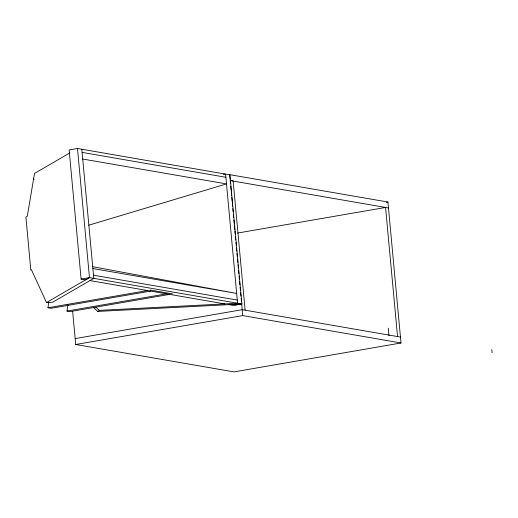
<?xml version="1.0" encoding="UTF-8"?>
<svg xmlns="http://www.w3.org/2000/svg" width="518" height="518" viewBox="0 0 518 518"><rect width="100%" height="100%" fill="white"/><g stroke="black" fill="none" stroke-linecap="round" stroke-linejoin="round"><path stroke-width="0.78" d="M150.608 291.084L51.081 308.301L47.973 307.763L48.783 302.195M169.645 294.373L70.124 311.596L67.016 311.059L67.936 304.694M93.57 307.679L97.766 311.422L99.404 310.366L237.568 303.244L225.589 174.126L223.167 174.249M69.859 152.914L34.505 173.433L27.312 216.207L25.9 217.029L30.821 270.092L31.43 269.742L46.484 302.551L52.59 302.266L93.79 278.36L81.812 149.242M46.484 302.551L89.465 277.609L241.893 303.988L229.914 174.87L77.486 148.491L69.134 149.935L81.112 279.053L85.625 279.837L89.465 277.609L77.486 148.491M88.792 225.188L226.502 183.916L82.725 159.032M386.344 202.318L387.93 202.039L401.01 342.987L233.974 371.885L75.719 344.496L72.637 311.318M237.626 233.048L385.567 207.453L397.546 336.57M81.112 279.053L89.465 277.609M47.973 307.763L147.5 290.54M67.016 311.059L166.537 293.835M241.893 303.988L233.547 305.432L229.027 304.655L241.893 303.988L97.766 311.422M75.168 338.584L242.197 309.68L400.459 337.069M75.719 344.496L242.748 315.598L401.01 342.987M387.93 202.039L229.675 174.65L230.083 179.086M82.109 152.396L225.88 177.279M230.206 180.374L233.119 180.879L245.118 310.185M388.481 207.958L230.225 180.568L230.523 183.773M92.884 268.564L236.661 293.447L92.69 266.712M93.499 275.2L237.276 300.084M150.278 290.061L172.429 293.894M233.385 304.442L236.325 304.953M89.957 280.581L224.702 303.904M95.811 307.155L99.404 310.366M33.508 178.218L34.046 179.733M491.809 349.611L492.1 352.764M388.28 328.159L388.986 335.742M230.743 186.182L231.112 190.19M231.261 191.796L231.637 195.804M231.786 197.41L232.155 201.418M232.304 203.024L232.601 206.229M232.828 208.637L233.126 211.843M233.346 214.251L233.644 217.456M233.871 219.865L234.24 223.873M234.389 225.472L234.758 229.487M234.907 231.086L235.204 234.298M235.431 236.7L235.729 239.912M235.949 242.314L236.247 245.526M236.473 247.928L236.771 251.139M236.991 253.542L237.289 256.753M237.516 259.155L237.814 262.367M238.034 264.769L238.332 267.981M238.552 270.383L238.85 273.595M239.076 275.997L239.374 279.208M239.594 281.611L239.892 284.822M240.119 287.225L240.417 290.436M240.637 292.838L240.935 296.05M241.161 298.452L241.459 301.664M241.679 304.066L242.748 315.598"/></g></svg>
